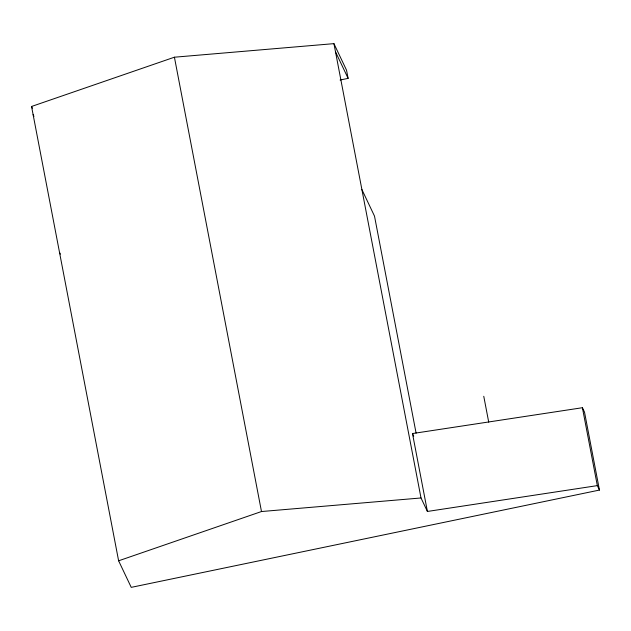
<?xml version="1.0" encoding="UTF-8"?>
<svg xmlns="http://www.w3.org/2000/svg" width="631" height="631" viewBox="0 0 631 631"><rect width="100%" height="100%" fill="white"/><g stroke="black" fill="none" stroke-linecap="round" stroke-linejoin="round"><path stroke-width="0.95" d="M599.45 490.066L597.336 485.618L427.408 511.457L412.485 433.552L582.405 407.721L584.519 412.169L599.45 490.066L131.232 587.358L118.62 560.801L31.55 106.473L174.416 57.208L333.933 43.642L346.545 70.199L348.107 78.362L340.085 80.034M118.62 560.801L261.486 511.536L421.011 497.969L427.408 511.457M335.503 51.813L348.107 78.362M361.902 189.56L374.506 216.117L416.097 433.126M412.485 433.552L413.723 436.171M31.55 106.473L32.394 108.248M33.112 114.645L33.956 116.412M59.519 252.392L60.355 254.159M582.405 407.721L597.336 485.618M483.764 396.284L488.717 422.123M333.933 43.642L421.011 497.969M174.416 57.208L261.486 511.536"/></g></svg>
